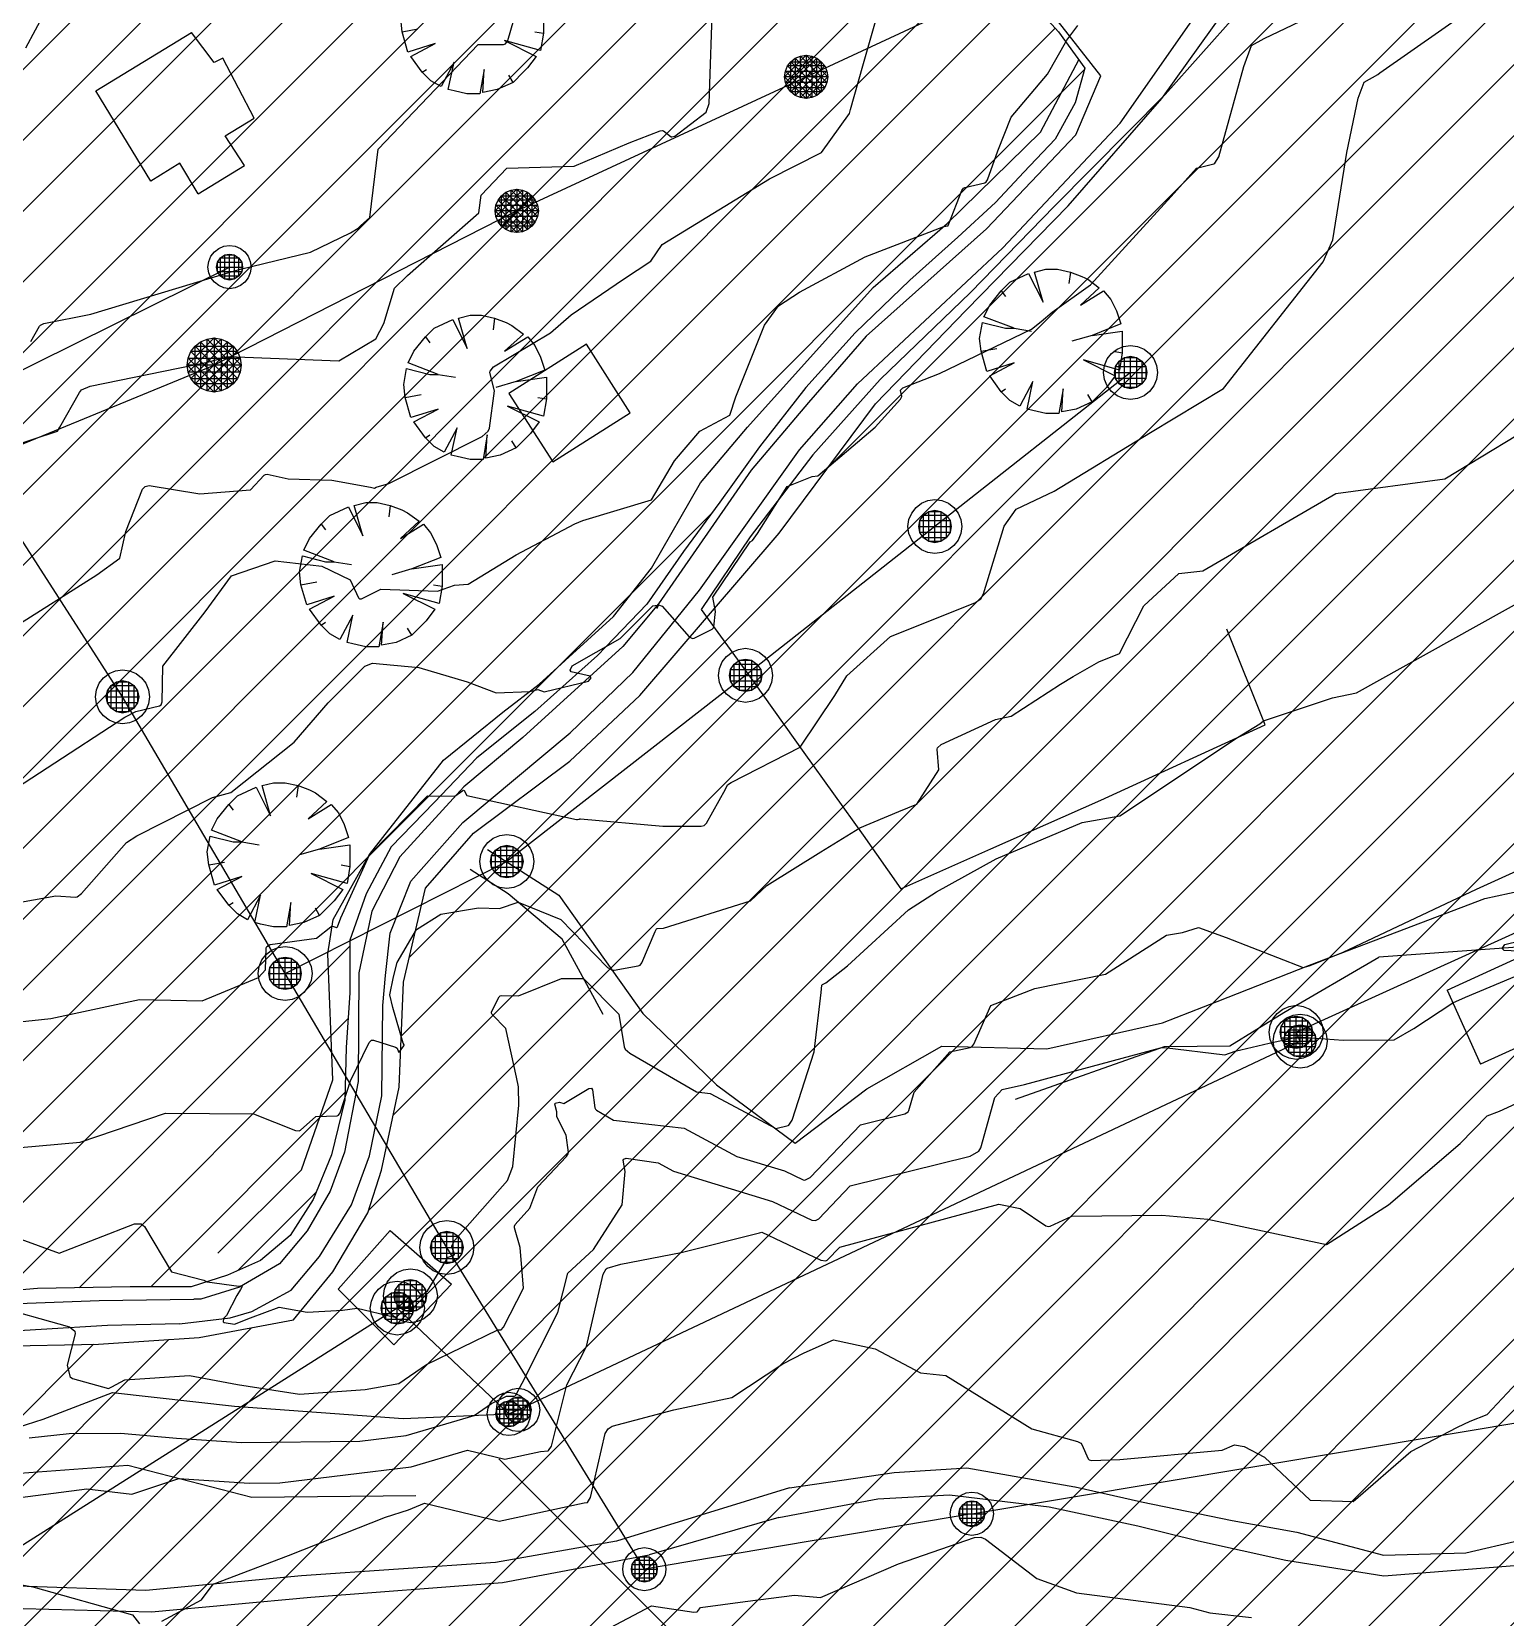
# Model space of a CAD drawing. Extents: x 13365 to 36625, y 86498 to 171760.
# Drawn here: x 16737.5 to 16921.5, y 88791.8 to 88989.8 of the extents above; entities that cross this region are included whole.
import ezdxf

# ---------------------------------------------------------------- set-up
doc = ezdxf.new("R2010")
doc.units = 0
doc.header["$LTSCALE"] = 5
doc.header["$MEASUREMENT"] = 0
for name, pattern in [('A_CONTINUOUS_LINE', [0]), ('CROSSED_LINE', [0]), ('KERB', [16, 5, -6, 5])]:
    doc.linetypes.add(name, pattern=pattern)
doc.layers.get('0').update_dxf_attribs({"linetype": 'A_CONTINUOUS_LINE'})
for name, color, linetype in [('BOUNDARY', 7, 'A_CONTINUOUS_LINE'), ('CONTOUR', 255, 'Continuous'), ('ELECTRIC', 240, 'A_CONTINUOUS_LINE'), ('EXISTING BUILDING', 21, 'A_CONTINUOUS_LINE'), ('EXISTING ROAD', 25, 'A_CONTINUOUS_LINE'), ('FENCE & GATE', 7, 'FENCELINE2'), ('RELIEF', 255, 'A_CONTINUOUS_LINE'), ('Residential', 51, 'Continuous'), ('TELECOM', 94, 'A_CONTINUOUS_LINE'), ('text', 7, 'Continuous'), ('TREES & VEGETN', 72, 'A_CONTINUOUS_LINE')]:
    doc.layers.add(name, color=color, linetype=linetype)
doc.linetypes.add('FENCELINE2', pattern='A,0.25,-0.1,[132,ltypeshp.shx,S=0.1,R=0,X=-0.1,Y=0],-0.1,1', length=1.45)

# ---------------------------------------------------------------- blocks, each defined once
blk = doc.blocks.new('S034')
at = {"color": 0}
for p, q in [((-0.43, 0.25), (-0.35, 0.35)), ((-0.35, 0.35), (-0.25, 0.43)), ((-0.25, 0.43), (-0.13, 0.48)), ((-0.13, 0.48), (0, 0.5)), ((-0.11, 0.28), (0, 0.3)), ((0, 0.5), (0.13, 0.48)), ((0, 0.3), (0.11, 0.28)), ((0, -0.3), (0, 0.3)), ((0.13, 0.48), (0.25, 0.43)), ((0.25, 0.43), (0.35, 0.35)), ((0.35, 0.35), (0.43, 0.25)), ((-0.5, 0), (-0.48, 0.13)), ((-0.48, -0.13), (-0.5, 0)), ((-0.48, 0.13), (-0.43, 0.25)), ((-0.3, 0), (-0.28, 0.11)), ((-0.28, -0.11), (-0.3, 0)), ((0.3, 0), (-0.3, 0)), ((-0.28, 0.11), (-0.21, 0.21)), ((-0.28, -0.11), (-0.28, 0.11)), ((-0.28, 0.11), (0.28, 0.11)), ((-0.21, 0.21), (-0.11, 0.28)), ((-0.21, -0.21), (-0.21, 0.21)), ((-0.21, 0.21), (0.21, 0.21)), ((-0.11, -0.28), (-0.11, 0.28)), ((-0.11, 0.28), (0.11, 0.28)), ((0.11, 0.28), (0.21, 0.21)), ((0.11, 0.28), (0.11, -0.28)), ((0.21, 0.21), (0.28, 0.11)), ((0.21, 0.21), (0.21, -0.21)), ((0.28, 0.11), (0.3, 0)), ((0.28, 0.11), (0.28, -0.11)), ((0.3, 0), (0.28, -0.11)), ((0.43, 0.25), (0.48, 0.13)), ((0.48, 0.13), (0.5, 0)), ((0.5, 0), (0.48, -0.13)), ((-0.43, -0.25), (-0.48, -0.13)), ((-0.35, -0.35), (-0.43, -0.25)), ((-0.21, -0.21), (-0.28, -0.11)), ((0.28, -0.11), (-0.28, -0.11)), ((-0.11, -0.28), (-0.21, -0.21)), ((0.21, -0.21), (-0.21, -0.21)), ((0, -0.3), (-0.11, -0.28)), ((0.11, -0.28), (-0.11, -0.28)), ((0.11, -0.28), (0, -0.3)), ((0.21, -0.21), (0.11, -0.28)), ((0.28, -0.11), (0.21, -0.21)), ((0.43, -0.25), (0.35, -0.35)), ((0.48, -0.13), (0.43, -0.25)), ((-0.25, -0.43), (-0.35, -0.35)), ((-0.13, -0.48), (-0.25, -0.43)), ((0, -0.5), (-0.13, -0.48)), ((0.13, -0.48), (0, -0.5)), ((0.25, -0.43), (0.13, -0.48)), ((0.35, -0.35), (0.25, -0.43))]:
    blk.add_line(p, q, dxfattribs=at)
blk = doc.blocks.new('S076')
at = {"color": 0}
for p, q in [((-0.29, 0.41), (-0.21, 0.45)), ((-0.21, 0.45), (-0.12, 0.48)), ((-0.12, 0.48), (-0.04, 0.28)), ((-0.04, 0.28), (-0.07, 0.49)), ((-0.07, 0.49), (0.08, 0.49)), ((0.07, 0.43), (0.08, 0.49)), ((0.08, 0.49), (0.2, 0.47)), ((0.2, 0.47), (0.13, 0.22)), ((0.13, 0.22), (0.24, 0.44)), ((0.24, 0.44), (0.32, 0.38)), ((-0.43, 0.25), (-0.37, 0.33)), ((-0.37, 0.33), (-0.25, 0.2)), ((-0.35, 0.36), (-0.29, 0.41)), ((-0.25, 0.2), (-0.35, 0.36)), ((0.32, 0.38), (0.35, 0.35)), ((0.35, 0.35), (0.42, 0.28)), ((-0.45, 0.21), (-0.43, 0.25)), ((-0.04, 0.28), (0, 0.14)), ((0.42, 0.28), (0.37, 0.25)), ((0.42, 0.28), (0.47, 0.17)), ((-0.5, 0.04), (-0.48, 0.13)), ((-0.48, 0.13), (-0.45, 0.21)), ((-0.48, 0.13), (-0.4, 0.12)), ((0.47, 0.17), (0.49, 0.07)), ((-0.5, -0.04), (-0.5, 0.04)), ((0.49, 0.07), (0.33, 0.08)), ((0.33, 0.08), (0.5, 0.05)), ((0.5, 0.05), (0.5, -0.04)), ((-0.48, -0.12), (-0.5, -0.04)), ((-0.27, -0.06), (-0.48, -0.12)), ((-0.47, -0.16), (-0.27, -0.06)), ((0.5, -0.04), (0.48, -0.13)), ((-0.41, -0.29), (-0.47, -0.16)), ((-0.09, -0.26), (-0.07, -0.14)), ((0.47, -0.17), (0.28, -0.13)), ((0.28, -0.13), (0.45, -0.22)), ((0.48, -0.13), (0.47, -0.17)), ((-0.35, -0.35), (-0.41, -0.29)), ((-0.35, -0.35), (-0.31, -0.32)), ((-0.09, -0.26), (-0.17, -0.47)), ((-0.13, -0.48), (-0.09, -0.32)), ((-0.09, -0.32), (-0.09, -0.26)), ((0.24, -0.43), (0.15, -0.26)), ((0.15, -0.26), (0.21, -0.45)), ((0.35, -0.35), (0.33, -0.32)), ((0.41, -0.29), (0.35, -0.35)), ((0.45, -0.22), (0.41, -0.29)), ((-0.25, -0.43), (-0.35, -0.35)), ((-0.17, -0.47), (-0.25, -0.43)), ((0.07, -0.49), (0.05, -0.38)), ((0.35, -0.35), (0.24, -0.43)), ((-0.02, -0.5), (-0.13, -0.48)), ((0.07, -0.49), (-0.02, -0.5)), ((0.21, -0.45), (0.07, -0.49))]:
    blk.add_line(p, q, dxfattribs=at)
blk = doc.blocks.new('S038')
at = {"color": 0}
for p, q in [((-0.5, 0), (0, 0.5)), ((-0.48, -0.13), (0.13, 0.48)), ((0.25, 0.43), (-0.43, -0.25)), ((-0.43, 0.25), (-0.35, 0.35)), ((-0.35, 0.35), (-0.25, 0.43)), ((-0.35, -0.35), (0.35, 0.35)), ((0.35, -0.35), (-0.35, 0.35)), ((-0.35, 0.35), (0.35, 0.35)), ((-0.35, -0.35), (-0.35, 0.35)), ((-0.25, 0.43), (-0.13, 0.48)), ((0.43, -0.25), (-0.25, 0.43)), ((-0.25, 0.43), (-0.25, -0.43)), ((-0.13, 0.48), (0, 0.5)), ((-0.13, -0.48), (-0.13, 0.48)), ((-0.13, 0.48), (0.48, -0.13)), ((0, 0.5), (0.13, 0.48)), ((0.5, 0), (0, 0.5)), ((0, 0.5), (0, -0.5)), ((0.13, 0.48), (0.25, 0.43)), ((0.13, 0.48), (0.13, -0.48)), ((0.25, 0.43), (0.35, 0.35)), ((0.25, -0.43), (0.25, 0.43)), ((0.35, 0.35), (0.43, 0.25)), ((0.35, 0.35), (0.35, -0.35)), ((-0.5, 0), (-0.48, 0.13)), ((-0.48, -0.13), (-0.5, 0)), ((0, -0.5), (-0.5, 0)), ((-0.5, 0), (0.5, 0)), ((-0.48, 0.13), (-0.43, 0.25)), ((0.13, -0.48), (-0.48, 0.13)), ((-0.48, 0.13), (0.48, 0.13)), ((0.43, 0.25), (-0.43, 0.25)), ((-0.43, 0.25), (0.25, -0.43)), ((-0.25, -0.43), (0.43, 0.25)), ((0.48, 0.13), (-0.13, -0.48)), ((0, -0.5), (0.5, 0)), ((0.43, 0.25), (0.48, 0.13)), ((0.48, 0.13), (0.5, 0)), ((0.5, 0), (0.48, -0.13)), ((-0.43, -0.25), (-0.48, -0.13)), ((0.48, -0.13), (-0.48, -0.13)), ((-0.35, -0.35), (-0.43, -0.25)), ((-0.43, -0.25), (0.43, -0.25)), ((0.43, -0.25), (0.35, -0.35)), ((0.48, -0.13), (0.43, -0.25)), ((-0.25, -0.43), (-0.35, -0.35)), ((0.35, -0.35), (-0.35, -0.35)), ((-0.13, -0.48), (-0.25, -0.43)), ((0, -0.5), (-0.13, -0.48)), ((0.13, -0.48), (0, -0.5)), ((0.25, -0.43), (0.13, -0.48)), ((0.35, -0.35), (0.25, -0.43))]:
    blk.add_line(p, q, dxfattribs=at)

msp = doc.modelspace()

# ---------------------------------------------------------------- hatches: boundary and pattern name
at = {"layer": 'Residential', "linetype": 'Continuous'}
h = msp.add_hatch(dxfattribs=at)
h.set_pattern_fill('ANSI31', color=256, scale=50, style=0)
h.paths.add_polyline_path([(16630.08, 88699.64), (16636.79, 88709.37), (16649.55, 88719.1), (16661.64, 88727.82), (16677.76, 88742.25), (16688.84, 88752.65), (16696.23, 88764.39), (16701.94, 88775.8), (16706.64, 88784.85), (16708.99, 88796.26), (16706.77, 88807.64), (16706.77, 88816.38), (16711.14, 88821.3), (16720.98, 88823.48), (16733.01, 88825.67), (16745.86, 88825.94), (16758.44, 88826.76), (16770.2, 88828.95), (16775.12, 88834.96), (16779.49, 88842.33), (16781.2, 88847.63), (16783.39, 88858.01), (16783.94, 88871.12), (16786.67, 88882.86), (16792.69, 88889.69), (16804.72, 88898.7), (16813.47, 88906.9), (16830.85, 88927.16), (16842.89, 88943.31), (16854.23, 88954.99), (16866.95, 88968.04), (16878.64, 88981.43), (16886.55, 88992.43), (16887.08, 88995.26), (16885.83, 88998.09), (16882.37, 89000.6), (16877.35, 88999.97), (16871.39, 88998.71), (16865.11, 89000.28), (16856.94, 89003.42), (16846.59, 89008.44), (16835.6, 89012.51), (16824.92, 89017.22), (16812.68, 89020.35), (16802.01, 89022.23), (16791.65, 89021.92), (16780.97, 89020.98), (16773.13, 89023.17), (16764.65, 89026.62), (16757.12, 89033.52), (16748.01, 89040.74), (16745.5, 89046.01), (16748.14, 89050.4), (16755.22, 89054.05), (16767.92, 89062.87), (16776.21, 89059.56), (16785.6, 89052.94), (16809.9, 89049.08), (16841.94, 89052.39), (16857.96, 89055.11), (16870.02, 89060.42), (16882.8, 89067.87), (16889.54, 89075.67), (16900.18, 89080.98), (16914.73, 89083.46), (16927.5, 89084.17), (16943.83, 89088.78), (16962.72, 89092.76), (16988.62, 89097.01), (17014.52, 89103.39), (17034.39, 89110.48), (17068.97, 89124.81), (17094.87, 89135.8), (17108.71, 89141.47), (17119.71, 89151.39), (17133.9, 89163.09), (17148.45, 89174.43), (17162.29, 89184), (17177.97, 89193.32), (17191.46, 89202.89), (17199.62, 89212.11), (17209.2, 89224.87), (17218.78, 89237.27), (17224.81, 89243.3), (17235.81, 89246.13), (17251.77, 89251.1), (17268.24, 89259.11), (17283.14, 89268.68), (17298.75, 89279.31), (17322.88, 89295.62), (17338.85, 89305.9), (17351.62, 89313.69), (17366.88, 89321.85), (17376.24, 89330.89), (17386.34, 89346.58), (17395.32, 89366.76), (17407.11, 89389.75), (17417.21, 89411.61), (17425.09, 89428.62), (17428.46, 89447.68), (17430.7, 89469.54), (17436.31, 89481.87), (17444.17, 89489.16), (17456.51, 89491.4), (17464.93, 89490.84), (17468.86, 89488.6), (17472.79, 89482.43), (17476.15, 89468.42), (17479.52, 89457.77), (17482.32, 89447.12), (17484.57, 89437.59), (17489.62, 89426.38), (17493.55, 89407.32), (17496.35, 89392.18), (17498.04, 89380.41), (17497.47, 89357.99), (17498.04, 89344.54), (17497.47, 89325.48), (17491.88, 89313.93), (17489.35, 89302.53), (17491.88, 89284.16), (17495.69, 89274.02), (17496.32, 89260.71), (17500.13, 89251.84), (17506.47, 89242.34), (17512.18, 89226.5), (17514.72, 89208.76), (17519.79, 89189.75), (17521.06, 89172.65), (17519.79, 89163.78), (17514.08, 89151.11), (17512.2, 89138.81), (17511.56, 89125.51), (17505.86, 89114.74), (17503.32, 89103.33), (17498.25, 89089.39), (17493.81, 89078.62), (17488.73, 89072.29), (17477.32, 89066.59), (17470.98, 89056.45), (17464, 89046.95), (17457.66, 89036.81), (17450.68, 89033.01), (17443.7, 89033.64), (17438.39, 89036.68), (17430.24, 89041.56), (17423.32, 89046.85), (17413.95, 89052.55), (17405.8, 89056.21), (17398.06, 89057.84), (17391.95, 89057.84), (17381.76, 89055.4), (17373.61, 89052.55), (17363.84, 89047.26), (17356.1, 89043.19), (17347.13, 89037.9), (17325.7, 89022.65), (17312.17, 89011.71), (17296.71, 89003.99), (17277.38, 88996.91), (17259.34, 88990.47), (17237.43, 88980.17), (17221.33, 88969.23), (17205.87, 88958.29), (17191.05, 88946.71), (17174.94, 88931.26), (17161.95, 88916.91), (17148.42, 88902.75), (17131.67, 88889.23), (17113.63, 88869.92), (17087.22, 88850.61), (17066.6, 88837.74), (17060.01, 88833.61), (17047.77, 88823.32), (17030.09, 88812.35), (17020.8, 88807.05), (17010.52, 88801.41), (17002.56, 88798.1), (16996.26, 88797.44), (16991.61, 88799.1), (16988.63, 88803.07), (16987.63, 88809.37), (16983.98, 88813.34), (16977.02, 88815), (16967.07, 88813.67), (16956.45, 88810.69), (16950.15, 88806.05), (16939.54, 88800.75), (16932.9, 88795.78), (16925.27, 88791.14), (16916.65, 88788.49), (16904.59, 88787.48), (16891.32, 88787.15), (16878.39, 88785.49), (16865.12, 88781.51), (16853.51, 88778.53), (16841.57, 88776.87), (16826.98, 88776.21), (16817.36, 88774.88), (16808.65, 88771.19), (16799.69, 88767.88), (16791.4, 88764.9), (16784.1, 88763.24), (16778.79, 88758.93), (16772.49, 88751.97), (16766.19, 88746.01), (16759.83, 88740.61), (16752.2, 88735.31), (16747.23, 88731.01), (16744.24, 88727.03), (16740.59, 88721.73), (16737.61, 88716.09), (16731.64, 88712.45), (16722.35, 88708.14), (16716.38, 88706.15), (16705.43, 88705.82), (16691.5, 88707.15), (16680.22, 88706.48), (16670.27, 88703.5), (16655.94, 88698.5), (16644.66, 88695.19), (16637.69, 88693.86), (16633.38, 88694.52), (16629.4, 88696.84)])
h = msp.add_hatch(dxfattribs=at)
h.set_pattern_fill('ANSI31', color=256, scale=50, style=0)
h.paths.add_polyline_path([(15494.79, 88343.41), (15503.05, 88354.41), (15508.54, 88365.97), (15518.89, 88373.27), (15533.51, 88383.62), (15558.48, 88393.35), (15577.97, 88397), (15607.07, 88403.29), (15633.43, 88411.09), (15654.74, 88415.7), (15676.1, 88420.04), (15693.91, 88430.32), (15706.96, 88438.23), (15719.63, 88447.71), (15731.89, 88457.2), (15742.58, 88464.71), (15752.47, 88472.22), (15759.59, 88482.5), (15770.27, 88493.96), (15781.01, 88509.86), (15800.74, 88539.42), (15819.59, 88560.76), (15833.33, 88584.79), (15840.8, 88609.85), (15845.3, 88632.32), (15851.48, 88654.79), (15854.3, 88685.13), (15858.23, 88705.92), (15868.1, 88730.61), (15884.93, 88750.05), (15909.11, 88767.38), (15929.62, 88784.71), (15946.97, 88802.57), (15959.58, 88816.75), (15976.31, 88831.6), (15988.68, 88843.96), (15999.3, 88855.15), (16010.44, 88865.27), (16025.64, 88888.55), (16038.81, 88906.77), (16059.07, 88923.97), (16078.48, 88949.09), (16109.59, 88960.28), (16133.23, 88970.22), (16158.29, 88983.66), (16181.47, 88991.65), (16209.45, 88998.03), (16237.42, 89001.23), (16258.26, 89000.15), (16285.47, 89001.69), (16309.96, 89002.78), (16328.69, 89000), (16352.28, 89000.7), (16380.04, 89006.24), (16405.71, 89009.71), (16432.07, 89013.17), (16461.22, 89017.33), (16497.3, 89023.57), (16526.44, 89031.89), (16559.74, 89039.51), (16578.48, 89049.91), (16592.35, 89063.77), (16600.68, 89080.41), (16607.78, 89097.88), (16605.7, 89118.67), (16598.76, 89132.53), (16590.44, 89142.24), (16587.66, 89159.57), (16586.97, 89174.81), (16584.89, 89197.69), (16586.97, 89211.55), (16593.21, 89217.79), (16605.01, 89218.48), (16614.72, 89212.24), (16624.43, 89204.62), (16634.15, 89195.61), (16640.39, 89185.9), (16647.33, 89172.04), (16652.88, 89158.87), (16658.43, 89140.16), (16658.43, 89125.6), (16663.29, 89111.05), (16667.45, 89094.41), (16672.91, 89086.02), (16679.34, 89079.24), (16685.41, 89074.24), (16692.2, 89071.03), (16696.49, 89064.25), (16703.28, 89056.04), (16713.28, 89051.4), (16724.35, 89050.33), (16736.14, 89049.26), (16742.57, 89046.41), (16745.78, 89040.7), (16749, 89032.85), (16755.07, 89026.07), (16761.5, 89021.07), (16772.86, 89016.17), (16781.32, 89014.73), (16791.22, 89015.14), (16798.23, 89016.17), (16803.59, 89016.38), (16811.02, 89014.73), (16820.51, 89012.05), (16828.96, 89008.75), (16838.04, 89005.46), (16842.85, 89003.14), (16850.27, 88999.84), (16855.43, 88996.96), (16862.03, 88993.87), (16865.74, 88989.74), (16869.04, 88985.21), (16867.81, 88980.89), (16865.33, 88976.35), (16861.41, 88972.23), (16857.89, 88968.43), (16853.15, 88964.11), (16847.16, 88958.75), (16840.36, 88952.16), (16834.17, 88945.36), (16828.4, 88937.94), (16823.43, 88931.05), (16818.89, 88924.87), (16814.35, 88918.28), (16808.17, 88911.89), (16800.33, 88904.88), (16793.11, 88899.11), (16787.75, 88893.55), (16782.39, 88887.99), (16779.28, 88882.12), (16777.22, 88876.35), (16777.22, 88869.76), (16776.8, 88862.96), (16776.6, 88856.36), (16774.95, 88849.57), (16772.68, 88844), (16769.79, 88839.47), (16766.08, 88836.38), (16761.95, 88834.53), (16757.42, 88833.08), (16749.79, 88833.08), (16738.24, 88832.88), (16728.08, 88831.98), (16721.27, 88831.15), (16714.47, 88830.12), (16708.49, 88828.68), (16702.71, 88826), (16699.62, 88822.5), (16697.76, 88818.17), (16697.97, 88812.61), (16699, 88805.81), (16699.82, 88800.04), (16700.44, 88795.92), (16700, 88789.22), (16697.94, 88783.45), (16695.05, 88777.68), (16692.37, 88770.67), (16688.66, 88764.08), (16684.95, 88758.52), (16679.79, 88754.6), (16674.22, 88749.45), (16668.45, 88743.48), (16662.26, 88737.3), (16653.96, 88731.41), (16649.63, 88727.7), (16640.14, 88721.73), (16632.1, 88715.96), (16620.75, 88707.72), (16611.47, 88700.51), (16599.51, 88692.27), (16589.55, 88686.14), (16580.47, 88678.73), (16571.6, 88671.1), (16563.56, 88663.48), (16555.52, 88657.5), (16544.79, 88650.91), (16530.15, 88642.46), (16514.39, 88633.52), (16499.54, 88625.9), (16487.17, 88620.34), (16477.48, 88616.83), (16464.48, 88609.42), (16448.6, 88600.35), (16437.17, 88594.29), (16421.5, 88586.46), (16411.8, 88580.9), (16397.99, 88572.86), (16386.23, 88566.27), (16371.17, 88554.94), (16361, 88548.89), (16351.51, 88542.09), (16343.88, 88535.5), (16333.78, 88528.28), (16324.29, 88520.46), (16317.69, 88516.54), (16309.03, 88512.83), (16298.72, 88508.51), (16287.9, 88504.05), (16274.15, 88499.34), (16260.78, 88494.83), (16249.67, 88490.13), (16234.99, 88486.18), (16223.31, 88480.91), (16211.26, 88475.64), (16203.73, 88472.07), (16190.55, 88467.74), (16179.34, 88465.04), (16167.85, 88463.91), (16151.28, 88459.58), (16139.23, 88455.07), (16126.05, 88449.99), (16108.72, 88443.97), (16098.5, 88439.02), (16086.83, 88433.75), (16079.86, 88431.31), (16072.33, 88425.47), (16064.98, 88419.08), (16059.15, 88412.87), (16046.86, 88427.97), (16026.65, 88428.3), (16013.4, 88424), (15997.83, 88418.7), (15985.9, 88411.42), (15973.64, 88402.15), (15960.39, 88394.54), (15935.15, 88389.2), (15913.84, 88379.33), (15896.68, 88369.47), (15881.09, 88362.71), (15865.49, 88361.68), (15843.14, 88364.79), (15821.3, 88366.87), (15808.96, 88367.64), (15797.8, 88368.71), (15784.5, 88370), (15769.49, 88370.86), (15751.25, 88370.64), (15731.73, 88370), (15714.09, 88366.67), (15694.41, 88362.99), (15680.14, 88359.75), (15660.69, 88353.49), (15640.15, 88346.79), (15619.17, 88342.48), (15596.47, 88340.53), (15573.72, 88338.78), (15559.14, 88335.05), (15545.23, 88329.97), (15528.27, 88325.9), (15504.18, 88323.19), (15495.03, 88330.84)])
edge = h.paths.add_edge_path(flags=16)
edge.add_arc((15950.24, 88496.61), 15.56, 174.6777, 264.6777, ccw=False)
edge.add_line((15934.75, 88498.05), (15906.02, 88532.68))
edge.add_line((15906.02, 88532.68), (15899.63, 88540.38))
edge.add_line((15899.63, 88540.38), (15893.25, 88548.08))
edge.add_line((15893.25, 88548.08), (15910.18, 88562.12))
edge.add_line((15910.18, 88562.12), (15916.56, 88554.43))
edge.add_line((15916.56, 88554.43), (15962.74, 88592.74))
edge.add_line((15962.74, 88592.74), (16082.04, 88691.7))
edge.add_line((16082.04, 88691.7), (16199.02, 88788.75))
edge.add_line((16199.02, 88788.75), (16197.43, 88790.67))
edge.add_line((16197.43, 88790.67), (16212.05, 88802.8))
edge.add_line((16212.05, 88802.8), (16220.35, 88792.79))
edge.add_line((16220.35, 88792.79), (16248.76, 88758.55))
edge.add_line((16248.76, 88758.55), (16262.81, 88741.61))
edge.add_line((16262.81, 88741.61), (16291.54, 88706.98))
edge.add_line((16291.54, 88706.98), (16300.8, 88695.82))
edge.add_line((16300.8, 88695.82), (16286.18, 88683.69))
edge.add_line((16286.18, 88683.69), (16283.3, 88687.15))
edge.add_line((16283.3, 88687.15), (16260.21, 88668))
edge.add_line((16260.21, 88668), (16244.43, 88654.91))
edge.add_line((16244.43, 88654.91), (16207.37, 88624.16))
edge.add_line((16207.37, 88624.16), (16155.82, 88581.4))
edge.add_line((16155.82, 88581.4), (16117.83, 88549.88))
edge.add_line((16117.83, 88549.88), (16110.13, 88543.5))
edge.add_line((16110.13, 88543.5), (16047.02, 88491.14))
edge.add_line((16047.02, 88491.14), (16000.84, 88452.83))
edge.add_line((16000.84, 88452.83), (16013.34, 88437.77))
edge.add_line((16013.34, 88437.77), (15992.73, 88428.16))
edge.add_line((15992.73, 88428.16), (15983.91, 88438.79))
edge.add_line((15983.91, 88438.79), (15977.52, 88446.48))
edge.add_line((15977.52, 88446.48), (15948.79, 88481.12))

# ---------------------------------------------------------------- linework, layer by layer
at = {"layer": 'BOUNDARY', "color": 12, "linetype": 'CROSSED_LINE'}
msp.add_line((16782.75, 88825.82), (16775.77, 88832.77), dxfattribs=at)
msp.add_lwpolyline([(16775.77, 88832.77), (16782.29, 88840.11), (16789.94, 88833.43), (16782.75, 88825.82)], dxfattribs=at)
at = {"layer": 'CONTOUR', "color": 33, "linetype": 'A_CONTINUOUS_LINE'}
for points in [[(16734.85, 88915.14), (16745.63, 88921.98), (16748.5, 88924.03), (16749.27, 88927.35), (16751.35, 88932.65), (16751.66, 88933), (16752.17, 88933.1), (16758.52, 88932.08), (16764.83, 88932.56), (16766.54, 88934.4), (16766.72, 88934.5), (16766.93, 88934.52), (16769.52, 88933.96), (16774.99, 88933.79), (16779.81, 88932.89), (16780.31, 88932.77), (16780.53, 88932.89), (16782.11, 88933.38), (16793.75, 88939.22), (16794.53, 88939.91), (16794.67, 88940.26), (16795.3, 88944.94), (16794.73, 88947.2), (16794.75, 88947.39), (16795.18, 88947.91), (16802.29, 88952.17), (16804.87, 88954.43), (16811.42, 88958.87), (16814.82, 88961.13), (16816.25, 88963.19), (16829.63, 88971.38), (16836.16, 88974.67), (16839.63, 88979.54), (16839.76, 88980.05), (16841.3, 88985.5), (16846.31, 89003.02)], [(16736.79, 88987.74), (16745.22, 89003.53)], [(16734.89, 88938), (16740.74, 88939.89), (16741.02, 88940.39), (16743.47, 88944.74), (16743.74, 88945.04), (16744.82, 88945.52), (16759.47, 88948.49), (16760.38, 88948.76), (16762, 88949.21), (16775.88, 88948.69), (16780.49, 88951.4), (16781.47, 88953.34), (16782.82, 88957.76), (16784.43, 88959.33), (16793.36, 88967.17), (16793.63, 88969.36), (16796.84, 88972.73), (16805.25, 88972.96), (16812.13, 88975.88), (16815.98, 88977.39), (16816.3, 88977.43), (16816.4, 88977.39), (16817.35, 88976.65), (16817.45, 88976.62), (16817.83, 88976.74), (16821.76, 88979.7), (16822.13, 88980.79), (16822.59, 88994.31)], [(16722.32, 88878.64), (16740.51, 88881.9), (16742.99, 88881.74), (16743.18, 88881.78), (16743.73, 88882.17), (16749.35, 88888.54), (16750.65, 88889.38), (16760.08, 88894.15), (16762.36, 88894.77), (16770.27, 88901.07), (16774.54, 88905.99), (16779.1, 88910.56), (16780.07, 88910.93), (16785.85, 88910.41), (16791.88, 88908.6), (16795.53, 88907.23), (16799.72, 88907.4), (16800.7, 88907.63), (16801.51, 88907.36), (16807.05, 88908.68), (16807.38, 88909.11), (16807.24, 88909.32), (16804.88, 88909.86), (16804.74, 88910.04), (16805.01, 88910.61), (16811.01, 88914.02), (16815.09, 88918.1), (16815.64, 88918.16), (16815.65, 88918.13), (16815.56, 88917.83), (16815.57, 88917.8), (16815.61, 88917.81), (16815.77, 88918.18), (16815.8, 88918.2), (16816.25, 88918.05), (16819.63, 88914.21), (16820.03, 88914.01), (16820.25, 88914.04), (16822.49, 88915.18), (16822.65, 88915.33), (16822.71, 88915.47), (16822.92, 88917.38), (16822.56, 88919.18), (16827.22, 88926.08), (16827.54, 88926.25), (16828.13, 88927.11), (16831.85, 88933), (16834.97, 88934.22), (16835.69, 88934.32), (16842.86, 88940.4), (16846.01, 88943.88), (16846.19, 88944.21), (16846.19, 88944.27), (16846.01, 88944.96), (16846.02, 88945.02), (16846.31, 88945.3), (16850.86, 88947.1), (16862.36, 88952.64), (16863.59, 88953.59), (16864.96, 88954.73), (16869.72, 88958.18), (16879.81, 88969.17), (16882.97, 88972.71), (16885.12, 88973.26), (16885.28, 88973.35), (16885.76, 88974.15), (16888.89, 88985.42), (16889.84, 88988.05), (16891.44, 88988.92), (16899.47, 88992.73)], [(16729.7, 88891.55), (16749.12, 88904.19), (16750.5, 88904.89), (16753.45, 88905.61), (16753.66, 88905.75), (16753.79, 88906.09), (16753.88, 88910.57), (16759.17, 88917.33), (16762.47, 88921.84), (16767.92, 88923.69), (16773.74, 88923.03), (16777.3, 88921.32), (16778.31, 88919.1), (16778.46, 88918.96), (16778.69, 88918.97), (16781.13, 88920.16), (16788.18, 88919.9), (16790.29, 88920.69), (16792, 88920.78), (16798.03, 88924.45), (16805.33, 88928.33), (16806.35, 88928.76), (16814.92, 88931.31), (16817.78, 88936.18), (16820.96, 88939.9), (16824.69, 88941.89), (16825.46, 88944.16), (16829.04, 88953.13), (16830.79, 88955.52), (16833.4, 88957.26), (16841.58, 88961.65), (16851.41, 88965.43), (16851.91, 88965.52), (16851.95, 88965.54), (16851.96, 88965.56), (16852.03, 88965.79), (16853.66, 88969.92), (16853.87, 88970.21), (16854.06, 88970.32), (16856.53, 88970.9), (16856.72, 88971), (16856.89, 88971.26), (16858.15, 88974.9), (16859.85, 88979.11), (16864.37, 88984.47), (16866.78, 88988.72), (16868.15, 88990.55)], [(16725.37, 88849.51), (16743.58, 88851.14), (16754.21, 88854.74), (16765.21, 88854.67), (16770.45, 88852.61), (16770.9, 88852.57), (16771.08, 88852.65), (16773, 88854.36), (16775.64, 88854.44), (16775.84, 88854.51), (16776.04, 88854.78), (16777.34, 88858.78), (16779.64, 88863.56), (16779.96, 88863.86), (16780.21, 88863.87), (16782.93, 88863.01), (16783.15, 88862.89), (16783.17, 88862.86), (16783.32, 88862.41), (16783.36, 88862.39), (16783.44, 88862.42), (16783.98, 88863.18), (16784.01, 88863.25), (16784.01, 88863.27), (16783.91, 88863.5), (16782.59, 88867.95), (16782.23, 88869.52), (16782.71, 88871.79), (16783.15, 88873.58), (16785.56, 88877.67), (16788.6, 88879.59), (16793.3, 88880.37), (16795.94, 88880.32), (16798.26, 88881.11), (16803.57, 88878.94), (16809.41, 88872.95), (16809.98, 88872.6), (16810.25, 88872.59), (16813.26, 88873.14), (16813.5, 88873.25), (16813.71, 88873.52), (16815.35, 88877.43), (16815.55, 88877.78), (16815.57, 88877.8), (16815.63, 88877.82), (16816.42, 88877.84), (16827.29, 88881.26), (16829.33, 88883.17), (16836.07, 88887.39), (16840.93, 88890.37), (16845.81, 88892.41), (16848.03, 88893.35), (16850.81, 88897.61), (16850.6, 88900.18), (16850.65, 88900.38), (16851.09, 88900.8), (16857.89, 88903.89), (16859.85, 88904.31), (16866.01, 88908.32), (16867.57, 88909.27), (16870.77, 88911.08), (16873.35, 88912.16), (16876.4, 88918.08), (16880.78, 88922.11), (16883.76, 88922.46), (16900.39, 88932.12), (16914, 88933.96), (16927.6, 88942.19)], [(16735.71, 88839.18), (16740.95, 88837.29), (16750.36, 88840.93), (16751.19, 88840.94), (16751.61, 88840.6), (16754.95, 88834.96), (16759, 88833.93), (16759.44, 88833.71), (16763.36, 88833.17), (16763.74, 88833.24), (16763.77, 88833.23), (16763.78, 88833.21), (16763.74, 88833.02), (16763.59, 88832.75), (16763.13, 88831.99), (16761.83, 88829.51), (16761.47, 88829.12), (16761.43, 88828.72), (16761.44, 88828.69), (16761.54, 88828.63), (16762.85, 88828.43), (16764.83, 88829.22), (16768.4, 88830.56), (16771.89, 88829.9), (16776.31, 88830.17), (16778.14, 88830.41), (16782.7, 88829.34), (16783.07, 88829.35), (16783.18, 88829.41), (16784.31, 88830.48), (16786.93, 88832.57), (16789.51, 88836.77), (16790.24, 88837.04), (16790.29, 88837.08), (16790.3, 88837.17), (16789.99, 88838.1), (16789.99, 88838.19), (16790.34, 88838.9), (16796.93, 88846.34), (16797.6, 88848.09), (16798.33, 88855.75), (16798.29, 88858.05), (16798.04, 88859.25), (16796.72, 88865.32), (16795.01, 88867.06), (16794.92, 88867.24), (16794.95, 88867.42), (16795.89, 88869.27), (16796.01, 88869.4), (16796.18, 88869.45), (16798.29, 88869.41), (16803.66, 88871.55), (16806.4, 88871.58), (16810.84, 88867.12), (16811.5, 88863.05), (16811.63, 88862.75), (16812.19, 88862.23), (16820.52, 88857.42), (16822.23, 88857.23), (16830.42, 88852.83), (16831.96, 88853.21), (16832.07, 88853.27), (16832.46, 88853.87), (16835.24, 88862.4), (16836.09, 88869.84), (16836.2, 88870.72), (16836.23, 88870.79), (16836.25, 88870.81), (16836.67, 88871.03), (16839.38, 88873.16), (16847.01, 88880.13), (16850.5, 88882.37), (16857.96, 88886.51), (16868.69, 88891.03), (16873.41, 88891.87), (16888.1, 88901.64), (16890.89, 88903.35), (16891.33, 88903.75), (16899.94, 88906.61), (16902.95, 88907.24), (16924.09, 88919.02)], [(16732.41, 88830.85), (16742.24, 88828.07), (16742.91, 88827.54), (16742.95, 88827.21), (16741.92, 88823.29), (16742.25, 88821.94), (16742.31, 88821.85), (16742.62, 88821.65), (16747.11, 88820.38), (16747.53, 88820.6), (16749.13, 88821.46), (16757.22, 88822.02), (16763.22, 88820.9), (16770.96, 88819.68), (16779.15, 88820.28), (16783.36, 88821.02), (16786.8, 88823.39), (16795.73, 88827.69), (16796.09, 88827.7), (16796.12, 88827.71), (16796.42, 88828.03), (16798.92, 88832.93), (16798.52, 88838), (16797.8, 88840.44), (16797.8, 88840.65), (16797.89, 88840.84), (16799.7, 88842.88), (16800.73, 88845.57), (16804.3, 88849.33), (16804.51, 88849.68), (16804.53, 88849.85), (16804.26, 88852.03), (16803.1, 88854.28), (16803.09, 88854.93), (16802.85, 88855.89), (16802.87, 88855.97), (16802.9, 88856), (16803.44, 88856.12), (16803.97, 88855.98), (16807.1, 88857.85), (16807.42, 88857.86), (16807.55, 88857.69), (16807.82, 88855.43), (16807.9, 88855.25), (16808.04, 88855.12), (16810.17, 88853.89), (16819, 88852.88), (16825.59, 88849.34), (16831.51, 88847.54), (16833.86, 88846.42), (16834.07, 88846.39), (16834.73, 88846.74), (16841.03, 88853.32), (16846.57, 88854.69), (16846.97, 88854.92), (16847.07, 88855.08), (16847.71, 88857.39), (16852.17, 88862.42), (16854.71, 88862.94), (16854.9, 88863.03), (16855.16, 88863.37), (16857.28, 88868.18), (16862.79, 88870.34), (16871.62, 88872.09), (16879.24, 88876.97), (16881.21, 88877.3), (16883.24, 88877.92), (16886.69, 88876.7), (16896.29, 88872.93), (16897.03, 88873.13), (16897.36, 88873.28), (16901.3, 88874.85), (16917.96, 88882.72), (16923.45, 88885.22)], [(16924.86, 88874.9), (16921.4, 88875.05), (16921.15, 88875.32), (16921.47, 88875.8), (16927.1, 88877.17)], [(16737.2, 88814.23), (16742.17, 88814.78), (16748.66, 88814.79), (16755.58, 88814.17), (16763.69, 88813.64), (16778.47, 88813.81), (16784.26, 88814.51), (16792.77, 88817.03), (16794.93, 88818.52), (16796.81, 88819.42), (16797.8, 88819.44), (16797.87, 88819.47), (16797.97, 88819.57), (16798.74, 88821.07), (16803.21, 88829.87), (16804.45, 88834.77), (16807.65, 88837.74), (16811.23, 88843.31), (16811.63, 88847.46), (16811.39, 88848.91), (16811.44, 88849.03), (16811.76, 88849.15), (16815.76, 88848.54), (16817.67, 88847.51), (16830.03, 88843.75), (16834.94, 88841.41), (16835.38, 88841.36), (16835.79, 88841.57), (16839.73, 88845.69), (16854.72, 88849.39), (16855.79, 88850.01), (16856.06, 88850.45), (16857.8, 88856.7), (16858.7, 88857.72), (16861.51, 88858.35), (16878.5, 88862.92), (16878.97, 88862.96), (16886.53, 88862.06), (16887.79, 88862.5), (16892.05, 88863.49), (16895.69, 88864.27), (16901.3, 88863.85), (16907.66, 88863.9), (16910.11, 88865.32), (16914.99, 88868.52), (16916.55, 88869.22), (16924.01, 88872.37)], [(16753.75, 88791.35), (16758.71, 88794), (16760.18, 88795.95), (16769.58, 88799.54), (16781.69, 88804.34), (16784.58, 88805.25), (16786.57, 88806.07), (16795.89, 88803.81), (16806.5, 88806.13), (16806.89, 88806.16), (16806.92, 88806.17), (16807.31, 88806.78), (16809.12, 88814.75), (16809.48, 88815.36), (16810.02, 88815.69), (16817.72, 88817.72), (16824.96, 88819.28), (16831.31, 88823.48), (16833.99, 88824.84), (16837.63, 88826.47), (16842.86, 88825.35), (16848.51, 88822.35), (16851.66, 88821.99), (16862.4, 88815.36), (16868.11, 88813.77), (16868.53, 88813.55), (16868.64, 88813.41), (16869.46, 88811.6), (16869.58, 88811.47), (16869.85, 88811.39), (16873.42, 88811.51), (16886.17, 88812.68), (16887.74, 88813.36), (16888.91, 88813.14), (16891.46, 88811.81), (16897.17, 88806.46), (16902.54, 88806.29), (16909.73, 88812.54), (16915.59, 88815.58), (16917.16, 88816.3), (16919.27, 88817.12), (16928.03, 88826.46)], [(16800.88, 88785.83), (16814.9, 88793.27), (16820.2, 88792.45), (16820.63, 88792.51), (16820.67, 88792.54), (16821.02, 88793.04), (16826.62, 88793.8), (16832.78, 88794.57), (16836, 88794.31), (16845.75, 88798.51), (16855.25, 88801.77), (16856.05, 88801.83), (16856.64, 88801.58), (16863.04, 88796.67), (16867.98, 88794.86), (16882.13, 88793.04), (16884.63, 88792.38), (16889.86, 88791.8)], [(16734.43, 88796.2), (16737.67, 88795.64), (16750.09, 88792.13), (16750.98, 88791.01)]]:
    msp.add_lwpolyline(points, dxfattribs=at)
at = {"layer": 'CONTOUR', "color": 252, "linetype": 'A_CONTINUOUS_LINE'}
for points in [[(16737.4, 88951.08), (16738.49, 88953.01), (16738.61, 88953.14), (16739.04, 88953.34), (16744.91, 88954.52), (16762.11, 88959.7), (16763.57, 88960.1), (16772.31, 88962.23), (16777.33, 88964.64), (16778.3, 88965.25), (16778.62, 88965.56), (16779.75, 88966.55), (16780.78, 88975.08), (16793.25, 88988.15), (16796.44, 88988.15), (16796.68, 88988.24), (16796.98, 88988.67), (16798.76, 88994.87)], [(16719.22, 88864.38), (16739.89, 88866.58), (16750.98, 88868.94), (16758.79, 88868.79), (16765.85, 88871.71), (16766.7, 88872.66), (16766.8, 88875.38), (16766.89, 88875.58), (16767.31, 88875.82), (16773.09, 88876.62), (16774.86, 88878.02), (16775.02, 88878.09), (16775.07, 88878.09), (16775.57, 88877.93), (16775.62, 88877.93), (16775.69, 88878.01), (16776.1, 88879.13), (16779.7, 88887.01), (16779.74, 88887.03), (16779.74, 88887.03), (16779.74, 88887.03), (16779.74, 88887.06), (16786.94, 88894.38), (16790.35, 88894.32), (16791.35, 88895.05), (16791.45, 88895.07), (16791.5, 88895.04), (16791.87, 88894.41), (16805.55, 88891.43), (16805.68, 88891.41), (16805.91, 88891.47), (16805.94, 88891.51), (16805.95, 88891.52), (16805.95, 88891.52), (16806.03, 88891.52), (16816.33, 88890.6), (16821.12, 88890.57), (16821.49, 88890.67), (16821.77, 88890.94), (16824.14, 88895.19), (16824.41, 88895.76), (16824.86, 88896.04), (16833.46, 88900.44), (16837.8, 88906.91), (16839.29, 88909.36), (16844.78, 88914.26), (16855.31, 88918.46), (16856.04, 88918.98), (16856.39, 88919.59), (16858.94, 88928.04), (16860.47, 88930.14), (16865.2, 88932.42), (16877.23, 88939.74), (16886.36, 88945.2), (16898.79, 88961.05), (16899.99, 88963.76), (16901.75, 88974.68), (16903.18, 88981.46), (16903.9, 88983.46), (16905.64, 88984.41), (16905.88, 88984.63), (16917.49, 88992.73)], [(16733.83, 88806.5), (16744.38, 88807.85), (16750.02, 88807.19), (16755.88, 88809.14), (16764.66, 88808.56), (16768.51, 88808.6), (16784.89, 88810.59), (16791.94, 88812.68), (16796.59, 88811.55), (16801.07, 88812.53), (16802, 88812.6), (16802.07, 88812.63), (16802.41, 88813.17), (16804.35, 88820.83), (16806.78, 88825.63), (16808.88, 88834.67), (16809.24, 88835.33), (16809.36, 88835.4), (16811.08, 88835.92), (16818.61, 88837.35), (16828.42, 88839.8), (16828.69, 88839.91), (16836.04, 88836.4), (16836.69, 88836.32), (16836.86, 88836.4), (16838.43, 88838.05), (16858.31, 88843.4), (16860.95, 88842.87), (16864.15, 88840.7), (16864.45, 88840.6), (16864.68, 88840.64), (16867.42, 88841.92), (16878.65, 88842.01), (16884.4, 88841.52), (16899.2, 88838.35), (16906.96, 88843.32), (16915.92, 88850.95), (16919.28, 88854.42), (16920.82, 88855.02), (16923.45, 88856.2)]]:
    msp.add_lwpolyline(points, dxfattribs=at)
at = {"layer": 'ELECTRIC', "linetype": 'A_CONTINUOUS_LINE'}
for p, q in [((16725.9, 88942.39), (16762.22, 88960.38)), ((16748.85, 88906.73), (16725.9, 88942.39)), ((16769.15, 88872.2), (16796.84, 88886.17)), ((16814.02, 88797.84), (16789.35, 88837.99)), ((16783.17, 88830.43), (16784.8, 88831.97)), ((16783.17, 88830.43), (16653.44, 88748.38)), ((16797.1, 88817.21), (16783.17, 88830.43)), ((16854.92, 88804.75), (16944.86, 88819.79)), ((16854.92, 88804.75), (16814.02, 88797.84))]:
    msp.add_line(p, q, dxfattribs=at)
for points in [[(16874.74, 88947.22), (16850.31, 88927.99), (16826.66, 88909.41), (16796.84, 88886.17)], [(16797.1, 88817.21), (16798.25, 88817.71), (16895.91, 88863.76), (16895.43, 88864.85), (16993.28, 88909.26)], [(16789.35, 88837.99), (16769.15, 88872.2), (16748.85, 88906.73)]]:
    msp.add_lwpolyline(points, dxfattribs=at)
at = {"layer": 'EXISTING BUILDING', "linetype": 'A_CONTINUOUS_LINE'}
msp.add_line((16914.26, 88870.13), (16918.44, 88860.89), dxfattribs=at)
for points in [[(16752.37, 88971.12), (16745.52, 88982.38), (16757.45, 88989.65)], [(16761.36, 88986.45), (16760.29, 88985.9), (16757.45, 88989.65)], [(16758.31, 88969.53), (16764.07, 88973.04), (16761.65, 88976.76), (16765.29, 88978.95), (16761.36, 88986.45)], [(16758.31, 88969.53), (16756, 88973.33), (16752.37, 88971.12)], [(16812.23, 88942.19), (16806.79, 88950.76), (16797.11, 88944.61)], [(16797.11, 88944.61), (16802.58, 88936.06), (16812.23, 88942.19)], [(16914.26, 88870.13), (16923.19, 88874.17), (16927.37, 88864.93), (16918.44, 88860.89)]]:
    msp.add_lwpolyline(points, dxfattribs=at)
at = {"layer": 'EXISTING ROAD', "linetype": 'A_CONTINUOUS_LINE'}
for p, q in [((16873.46, 88978.35), (16884.67, 88994.4)), ((16867.89, 88976.9), (16871.03, 88984.26)), ((16758.64, 88831.53), (16757.75, 88831.53)), ((16755.98, 88828.47), (16746.96, 88828.25))]:
    msp.add_line(p, q, dxfattribs=at)
at = {"layer": 'EXISTING ROAD', "linetype": 'KERB'}
for p, q in [((16832.15, 88807.97), (16810.55, 88801.34)), ((16830.8, 88804.3), (16814.64, 88799.61))]:
    msp.add_line(p, q, dxfattribs=at)
at = {"layer": 'EXISTING ROAD', "linetype": 'A_CONTINUOUS_LINE'}
for points in [[(16871.03, 88984.26), (16862.88, 88994.69), (16838.95, 89006.05), (16820.87, 89013.05), (16803.05, 89017.64), (16779.61, 89015.94)], [(16755.98, 88828.47), (16762.29, 88829.22), (16765, 88830), (16769.92, 88832.68), (16773.47, 88836.85), (16777.46, 88843.33), (16779.7, 88849.45), (16781.23, 88856.94), (16781.36, 88868.18), (16781.68, 88871.96), (16782.28, 88877.24), (16784.87, 88883.73), (16791.37, 88891.04), (16804.76, 88902.24), (16812.6, 88909.76), (16820.91, 88920.05), (16833.41, 88937.58), (16840.64, 88945.81), (16858.77, 88962.8), (16873.46, 88978.35)], [(16867.89, 88976.9), (16856.76, 88965.17), (16841.72, 88951.74), (16834.53, 88943.48), (16827.37, 88935.03), (16815.77, 88918.32), (16811.33, 88913.03), (16798.86, 88901.65), (16791.46, 88895.48), (16783.48, 88886.75), (16779.98, 88879.96), (16778.37, 88872.27), (16778.29, 88858.71), (16776.59, 88849.87), (16774.78, 88845.03), (16771.89, 88840.08), (16768.46, 88835.96), (16763.44, 88833.04), (16758.64, 88831.53)], [(16700.33, 88783.33), (16703.28, 88796.91), (16700.25, 88812.01), (16699.92, 88818.18), (16701.93, 88823.01), (16705.27, 88825.35), (16714.08, 88828.2), (16731.26, 88830.81), (16745.94, 88831.37), (16757.75, 88831.53)], [(16746.96, 88828.25), (16730.36, 88827.27), (16714.24, 88824.36), (16706.8, 88821.57), (16704.46, 88816.39), (16706.52, 88803.41), (16705.77, 88788.16), (16698.82, 88773.49), (16690.39, 88757.59)]]:
    msp.add_lwpolyline(points, dxfattribs=at)
at = {"layer": 'EXISTING ROAD', "linetype": 'KERB'}
for points in [[(16832.15, 88807.97), (16845.23, 88809.91), (16854.31, 88810.5), (16867.78, 88808.13), (16867.83, 88808.12), (16876.1, 88806.23), (16887.44, 88803.92), (16895.5, 88802.46), (16906.33, 88799.57), (16916.62, 88799.89), (16923.39, 88801.47), (16930.42, 88804.03), (16937.92, 88808.03), (16947.51, 88813.35), (16955.05, 88817.24), (16961.44, 88819.61), (16968.33, 88820.56), (16983.13, 88822.36), (16993.17, 88823.96), (17006.57, 88826.11), (17016.54, 88827.76)], [(16830.8, 88804.3), (16843.18, 88806.6), (16852.11, 88807.12), (16864.59, 88805.62), (16875.63, 88803.26), (16883.22, 88801.36), (16894.12, 88798.96), (16906.38, 88797.01), (16922.68, 88798.31), (16928.9, 88800.46), (16937.46, 88804.81), (16944.79, 88808.97), (16953.24, 88813.66), (16958.7, 88815.78), (16964.72, 88817.99), (16974.49, 88818.98), (16984.61, 88820.5), (16993.39, 88821.74), (17003.1, 88823.2)], [(16810.55, 88801.34), (16795.42, 88798.67), (16771.19, 88796.98), (16751.75, 88795.16), (16734.47, 88795.75)], [(16732.79, 88793.03), (16752.47, 88792.51), (16772.38, 88794.32), (16796.3, 88796.17), (16814.64, 88799.61)]]:
    msp.add_lwpolyline(points, dxfattribs=at)
at = {"layer": 'FENCE & GATE', "linetype": 'FENCELINE2'}
for points in [[(16887.98, 88991.91), (16879.07, 88981.91), (16865.23, 88967.99), (16854.76, 88957.21), (16843.48, 88946.33), (16835.07, 88936.96), (16827.23, 88926.7), (16821.1, 88917.62), (16827.68, 88908.58), (16833.94, 88899.76), (16841.33, 88889.48), (16846.05, 88882.78), (16857.3, 88887.76), (16871.04, 88893.84), (16891.55, 88903.22), (16886.76, 88915.17)], [(16760.75, 88837.26), (16771.19, 88847.68), (16775.13, 88858.93), (16774.51, 88874.65), (16775.14, 88878.92), (16779.69, 88887.06), (16788.95, 88898.81), (16796.35, 88904.83), (16800.9, 88908.31), (16810.15, 88916.75), (16814.91, 88922.78), (16821.05, 88933.43), (16826.89, 88940.38), (16842.58, 88957.84), (16851.85, 88965.81), (16863.49, 88977.24), (16868.33, 88986.35)]]:
    msp.add_lwpolyline(points, dxfattribs=at)
at = {"layer": 'RELIEF'}
for p, q in [((16794.44, 88887.67), (16803.35, 88881.96)), ((16897.09, 88873.25), (16918.97, 88881.56)), ((16851.18, 88863.13), (16864.27, 88862.79)), ((16783.91, 88816.66), (16797.1, 88817.21))]:
    msp.add_line(p, q, dxfattribs=at)
for points in [[(16918.97, 88881.56), (16929.76, 88883.87), (16952.24, 88889.29)], [(16808.86, 88867.08), (16803.74, 88876.46), (16797.03, 88882.15), (16792.26, 88885.19)], [(16803.35, 88881.96), (16813.83, 88867.18), (16823.02, 88858.28), (16832.86, 88851.03), (16841.79, 88857.8), (16851.18, 88863.13)], [(16976.78, 88879.3), (16953.1, 88877.61), (16929.42, 88875.92), (16905.74, 88874.22)], [(16860.37, 88856.52), (16878.98, 88863.09), (16887.13, 88863.15), (16893.9, 88867.31), (16905.74, 88874.22)], [(16864.27, 88862.79), (16878.75, 88866.04), (16885.57, 88868.71), (16897.09, 88873.25)], [(16728.49, 88813.22), (16738.92, 88816.55), (16747.58, 88819.9), (16762.82, 88818.2), (16783.91, 88816.66)], [(16785.47, 88806.99), (16765, 88806.77), (16749.5, 88810.79), (16733.76, 88809.62)]]:
    msp.add_lwpolyline(points, dxfattribs=at)
at = {"layer": 'Residential', "linetype": 'Continuous'}
for points in [[(16862.03, 88993.87), (16865.74, 88989.74), (16869.04, 88985.21), (16867.81, 88980.89), (16865.33, 88976.35), (16861.41, 88972.23), (16857.89, 88968.43), (16853.15, 88964.11), (16847.16, 88958.75), (16840.36, 88952.16), (16834.17, 88945.36), (16828.4, 88937.94), (16823.43, 88931.05), (16818.89, 88924.87), (16814.35, 88918.28), (16808.17, 88911.89), (16800.33, 88904.88), (16793.11, 88899.11), (16787.75, 88893.55), (16782.39, 88887.99), (16779.28, 88882.12), (16777.22, 88876.35), (16777.22, 88869.76), (16776.8, 88862.96), (16776.6, 88856.36), (16774.95, 88849.57), (16772.68, 88844), (16769.79, 88839.47), (16766.08, 88836.38), (16761.95, 88834.53), (16757.42, 88833.08), (16749.79, 88833.08), (16738.24, 88832.88), (16728.08, 88831.98)], [(16733.01, 88825.67), (16745.86, 88825.94), (16758.44, 88826.76), (16770.2, 88828.95), (16775.12, 88834.96), (16779.49, 88842.33), (16781.2, 88847.63), (16783.39, 88858.01), (16783.94, 88871.12), (16786.67, 88882.86), (16792.69, 88889.69), (16804.72, 88898.7), (16813.47, 88906.9), (16830.85, 88927.16), (16842.89, 88943.31), (16854.23, 88954.99), (16866.95, 88968.04), (16878.64, 88981.43), (16886.55, 88992.43)]]:
    msp.add_lwpolyline(points, dxfattribs=at)
at = {"layer": 'TELECOM', "linetype": 'A_CONTINUOUS_LINE'}
msp.add_line((16798.08, 88967.39), (16760.29, 88948.15), dxfattribs=at)
for points in [[(16798.08, 88967.39), (16834.22, 88984.13), (16907.22, 89018.06), (16943.06, 89034.57), (16979.6, 89051.67), (17015.09, 89068.26), (17052.12, 89086.01), (17088.47, 89102.55), (17125.2, 89119.79), (17161.46, 89136.67), (17197.42, 89153.52), (17233.72, 89170.78), (17269.82, 89187.83), (17307.64, 89205.18), (17342.8, 89221.73), (17378.95, 89238.16), (17418.64, 89257.81)], [(16680.48, 88926.58), (16721.09, 88932.04), (16760.29, 88948.15)]]:
    msp.add_lwpolyline(points, dxfattribs=at)
at = {"layer": 'text', "linetype": 'Continuous'}
msp.add_line((16963.08, 88644.38), (16795.84, 88811.62), dxfattribs=at)

# ---------------------------------------------------------------- block references
at = {"layer": 'ELECTRIC', "rotation": 270}
for p, xscale, yscale, zscale in [((16762.22, 88960.38), 5.4, 5.4, 5.4), ((16762.22, 88960.38), 5.4, 5.4, 5.4), ((16874.74, 88947.22), 6.75, 6.75, 6.75), ((16874.74, 88947.22), 6.75, 6.75, 6.75), ((16850.31, 88927.99), 6.75, 6.75, 6.75), ((16850.31, 88927.99), 6.75, 6.75, 6.75), ((16826.66, 88909.41), 6.75, 6.75, 6.75), ((16826.66, 88909.41), 6.75, 6.75, 6.75), ((16748.85, 88906.73), 6.75, 6.75, 6.75), ((16748.85, 88906.73), 6.75, 6.75, 6.75), ((16796.84, 88886.17), 6.75, 6.75, 6.75), ((16796.84, 88886.17), 6.75, 6.75, 6.75), ((16769.15, 88872.2), 6.75, 6.75, 6.75), ((16769.15, 88872.2), 6.75, 6.75, 6.75), ((16895.43, 88864.85), 6.75, 6.75, 6.75), ((16895.43, 88864.85), 6.75, 6.75, 6.75), ((16895.91, 88863.76), 6.75, 6.75, 6.75), ((16895.91, 88863.76), 6.75, 6.75, 6.75), ((16789.35, 88837.99), 6.75, 6.75, 6.75), ((16789.35, 88837.99), 6.75, 6.75, 6.75), ((16784.8, 88831.97), 6.75, 6.75, 6.75), ((16784.8, 88831.97), 6.75, 6.75, 6.75), ((16783.17, 88830.43), 6.75, 6.75, 6.75), ((16783.17, 88830.43), 6.75, 6.75, 6.75), ((16797.1, 88817.21), 5.4, 5.4, 5.4), ((16797.1, 88817.21), 5.4, 5.4, 5.4), ((16798.25, 88817.71), 5.4, 5.4, 5.4), ((16798.25, 88817.71), 5.4, 5.4, 5.4), ((16854.92, 88804.75), 5.4, 5.4, 5.4), ((16854.92, 88804.75), 5.4, 5.4, 5.4), ((16814.02, 88797.84), 5.4, 5.4, 5.4), ((16814.02, 88797.84), 5.4, 5.4, 5.4)]:
    msp.add_blockref('S034', p, dxfattribs=dict(at, xscale=xscale, yscale=yscale, zscale=zscale))
at = {"layer": 'TELECOM', "rotation": 270}
for p, xscale, yscale, zscale in [((16834.22, 88984.13), 5.4, 5.4, 5.4), ((16834.22, 88984.13), 5.4, 5.4, 5.4), ((16798.08, 88967.39), 5.4, 5.4, 5.4), ((16798.08, 88967.39), 5.4, 5.4, 5.4), ((16760.29, 88948.15), 6.75, 6.75, 6.75), ((16760.29, 88948.15), 6.75, 6.75, 6.75)]:
    msp.add_blockref('S038', p, dxfattribs=dict(at, xscale=xscale, yscale=yscale, zscale=zscale))
at = {"layer": 'TREES & VEGETN', "xscale": 18, "yscale": 18, "zscale": 18, "rotation": 270}
for p in [(16792.59, 88991), (16864.89, 88951.12), (16792.97, 88945.36), (16779.95, 88921.98), (16768.43, 88887.01)]:
    msp.add_blockref('S076', p, dxfattribs=at)

doc.saveas('drawing.dxf')
